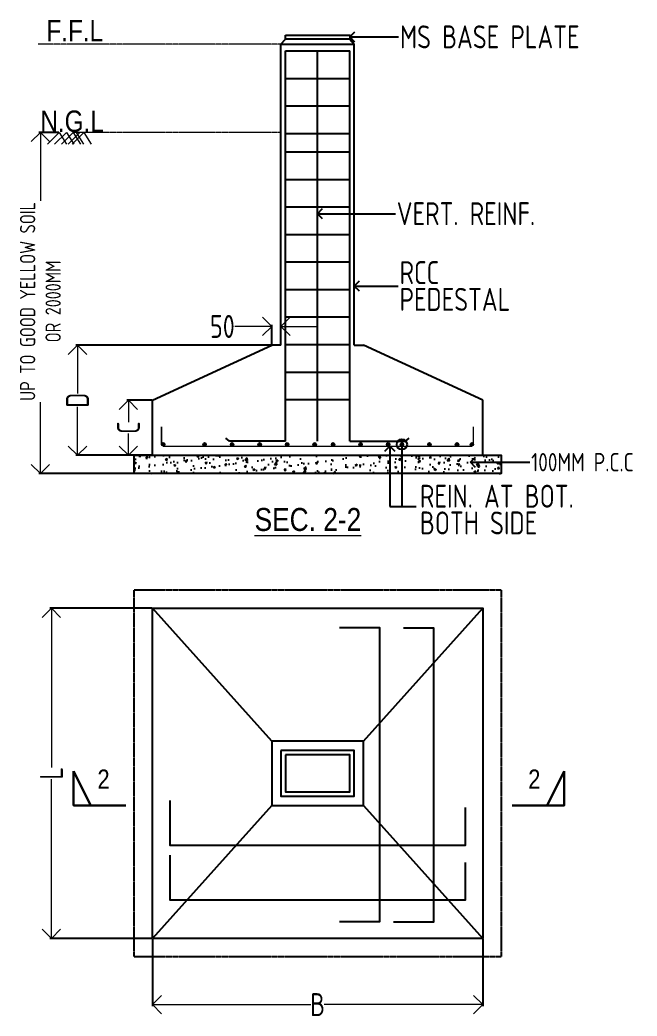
# Model space of a CAD drawing. Header units: millimetres. Extents: x 3470347 to 5996549, y -3470518 to 17149644.
# Drawn here: x 3801562 to 3822271, y 6994245 to 7027688 of the extents above; entities that cross this region are included whole.
import ezdxf
from ezdxf.enums import TextEntityAlignment as Align

# ---------------------------------------------------------------- set-up
doc = ezdxf.new("R2010")
doc.units = ezdxf.units.MM
doc.header["$MEASUREMENT"] = 0
doc.header["$PDMODE"] = 35
doc.header["$PDSIZE"] = -5
doc.linetypes.add('DASHED2', pattern=[0.375, 0.25, -0.125])
doc.linetypes.add('HIDDEN', pattern=[0.375, 0.25, -0.125])
doc.layers.get('0').update_dxf_attribs({"linetype": 'CONTINUOUS', "lineweight": 25})
doc.layers.get('DEFPOINTS').update_dxf_attribs({"linetype": 'CONTINUOUS', "lineweight": 25})
for name, color, linetype, lineweight in [('BLOCK', 7, 'CONTINUOUS', 30), ('L4', 4, 'CONTINUOUS', 30), ('pedestral', 3, 'CONTINUOUS', 25), ('PV_TEXT_ROMANS', 7, 'CONTINUOUS', 0), ('rDIMension', 1, 'CONTINUOUS', 18), ('rPCC DASH', 9, 'HIDDEN', 15), ('rRCC 1', 3, 'CONTINUOUS', 25), ('rRCC 2', 40, 'CONTINUOUS', 15), ('rREINF 1', 1, 'CONTINUOUS', 25), ('TEXT3', 7, 'CONTINUOUS', 30), ('TEXT6', 6, 'CONTINUOUS', 50)]:
    doc.layers.add(name, color=color, linetype=linetype, lineweight=lineweight)
doc.layers.add('S&T_HATCH', color=7, linetype='CONTINUOUS')
doc.styles.add('DIM', font='geniso.shx', dxfattribs={"width": 0.85})
doc.styles.add('J.P', font='ARIALN.TTF')
doc.styles.add('ROMANS', font='', dxfattribs={"width": 0.8})
doc.styles.get('ROMANS').set_extended_font_data('AR CENA')
doc.dimstyles.new('ST-150', dxfattribs={"dimscale": 75, "dimtxt": 3, "dimasz": 2, "dimexe": 0.18, "dimexo": 0.0625, "dimgap": 0.2, "dimtad": 0, "dimdec": 0, "dimlfac": 2, "dimzin": 0, "dimdsep": 46, "dimtxsty": 'DIM', "dimblk": 'OPEN90', "dimcen": 0.09, "dimclrd": 256, "dimclrt": 7, "dimadec": 0, "dimazin": 0, "dimtfac": 1, "dimtdec": 0, "dimtofl": 0, "dimtmove": 0, "dimatfit": 3, "dimldrblk": 'OPEN90', "dimfxl": 1, "dimtolj": 1, "dimtzin": 0, "dimlwd": -1, "dimarcsym": 0})
doc.dimstyles.new('ST-50', dxfattribs={"dimscale": 100, "dimtxt": 2.5, "dimasz": 2, "dimexe": 0.18, "dimexo": 0.0625, "dimgap": 0.2, "dimtad": 0, "dimdec": 0, "dimlfac": 0.5, "dimzin": 0, "dimdsep": 46, "dimtxsty": 'DIM', "dimblk": 'OPEN90', "dimcen": 0.09, "dimclrd": 256, "dimclrt": 7, "dimadec": 0, "dimazin": 0, "dimtfac": 1, "dimtdec": 0, "dimtofl": 0, "dimtmove": 0, "dimatfit": 3, "dimldrblk": 'OPEN90', "dimfxl": 1, "dimtolj": 1, "dimtzin": 0, "dimlwd": -1, "dimarcsym": 0})

# ---------------------------------------------------------------- blocks, each defined once
blk = doc.blocks.new('_Open90')
at = {"color": 0, "linetype": 'ByBlock', "lineweight": -2}
for p, q in [((0, 0), (-1, 0)), ((-0.5, 0.5), (0, 0)), ((0, 0), (-0.5, -0.5))]:
    blk.add_line(p, q, dxfattribs=at)
blk = doc.blocks.new('*D182')
at = {"layer": 'DEFPOINTS', "color": 0}
for p in [(4621748.651838503, 6896676.138216659), (4621954.545703319, 6896676.138216659), (4622768.64479131, 6892956.77599885)]:
    blk.add_point(p, dxfattribs=at)
at = {"layer": 'rDIMension', "color": 0, "lineweight": -2}
for p, q in [((4621948.295703319, 6896676.138216659), (4621730.651838503, 6896676.138216659)), ((4622762.39479131, 6892956.77599885), (4621730.651838503, 6892956.77599885))]:
    blk.add_line(p, q, dxfattribs=at)
at = {"layer": 'rDIMension'}
for p, q in [((4621748.651838503, 6896476.138216659), (4621748.651838503, 6895929.864663206)), ((4621748.651838503, 6893156.77599885), (4621748.651838503, 6893736.520563206))]:
    blk.add_line(p, q, dxfattribs=at)
at = {"layer": 'rDIMension', "xscale": 200, "yscale": 200, "zscale": 200}
for p, rotation in [((4621748.651838503, 6896676.138216659), 90), ((4621748.651838503, 6892956.77599885), 270)]:
    blk.add_blockref('_Open90', p, dxfattribs=dict(at, rotation=rotation))
at = {"layer": 'rDIMension', "color": 7, "insert": (4621748.651838503, 6894833.192613207), "char_height": 250, "attachment_point": 5, "rotation": 90, "style": 'DIM'}
blk.add_mtext('\\A1;{\\H0.66667x;UP TO GOOD YELLOW SOIL\\POR 2000MM}', dxfattribs=at)
blk = doc.blocks.new('*D183')
at = {"layer": 'DEFPOINTS', "color": 0}
for p in [(4624268.644791299, 6894560.585969984), (4624268.644791299, 6894356.77599885), (4624368.644791299, 6894356.77599885)]:
    blk.add_point(p, dxfattribs=at)
at = {"layer": 'rDIMension'}
for p, q in [((4624068.644791299, 6894560.585969984), (4623868.644791299, 6894560.585969984)), ((4624568.644791299, 6894560.585969984), (4624768.644791299, 6894560.585969984))]:
    blk.add_line(p, q, dxfattribs=at)
at = {"layer": 'rDIMension', "color": 0, "lineweight": -2}
for p, q in [((4624268.644791299, 6894363.02599885), (4624268.644791299, 6894578.585969984)), ((4624368.644791299, 6894363.02599885), (4624368.644791299, 6894578.585969984))]:
    blk.add_line(p, q, dxfattribs=at)
at = {"layer": 'rDIMension', "xscale": 200, "yscale": 200, "zscale": 200}
blk.add_blockref('_Open90', (4624268.644791299, 6894560.585969984), dxfattribs=at)
at = {"layer": 'rDIMension', "xscale": 200, "yscale": 200, "zscale": 200, "rotation": 180}
blk.add_blockref('_Open90', (4624368.644791299, 6894560.585969984), dxfattribs=at)
at = {"layer": 'rDIMension', "color": 7, "insert": (4623731.686129881, 6894560.585969984), "char_height": 250, "attachment_point": 5, "style": 'DIM'}
blk.add_mtext('\\A1;50', dxfattribs=at)
blk = doc.blocks.new('*D184')
at = {"layer": 'DEFPOINTS', "color": 0}
for p in [(4622708.260847257, 6893756.77599885), (4622968.64479131, 6893756.77599885), (4622968.64479131, 6893156.775998851)]:
    blk.add_point(p, dxfattribs=at)
at = {"layer": 'rDIMension', "color": 0, "lineweight": -2}
for p, q in [((4622962.39479131, 6893756.77599885), (4622690.260847257, 6893756.77599885)), ((4622962.39479131, 6893156.775998851), (4622690.260847257, 6893156.775998851))]:
    blk.add_line(p, q, dxfattribs=at)
at = {"layer": 'rDIMension'}
for p, q in [((4622708.260847257, 6893556.77599885), (4622708.260847257, 6893519.275998851)), ((4622708.260847257, 6893356.775998851), (4622708.260847257, 6893394.275998851))]:
    blk.add_line(p, q, dxfattribs=at)
at = {"layer": 'rDIMension', "xscale": 200, "yscale": 200, "zscale": 200}
for p, rotation in [((4622708.260847257, 6893756.77599885), 90), ((4622708.260847257, 6893156.775998851), 270)]:
    blk.add_blockref('_Open90', p, dxfattribs=dict(at, rotation=rotation))
at = {"layer": 'rDIMension', "color": 7, "insert": (4622708.260847257, 6893456.775998851), "char_height": 250, "attachment_point": 5, "rotation": 90, "style": 'DIM'}
blk.add_mtext('\\A1;C', dxfattribs=at)
blk = doc.blocks.new('*D185')
at = {"layer": 'DEFPOINTS', "color": 0}
for p in [(4622153.026628737, 6894356.77599885), (4624268.644791299, 6894356.77599885), (4622768.64479131, 6893156.77599885)]:
    blk.add_point(p, dxfattribs=at)
at = {"layer": 'rDIMension', "color": 0, "lineweight": -2}
for p, q in [((4624262.394791299, 6894356.77599885), (4622135.026628737, 6894356.77599885)), ((4622762.39479131, 6893156.77599885), (4622135.026628737, 6893156.77599885))]:
    blk.add_line(p, q, dxfattribs=at)
at = {"layer": 'rDIMension'}
for p, q in [((4622153.026628737, 6894156.77599885), (4622153.026628737, 6893829.900998849)), ((4622153.026628737, 6893356.77599885), (4622153.026628737, 6893683.650998849))]:
    blk.add_line(p, q, dxfattribs=at)
at = {"layer": 'rDIMension', "xscale": 200, "yscale": 200, "zscale": 200}
for p, rotation in [((4622153.026628737, 6894356.77599885), 90), ((4622153.026628737, 6893156.77599885), 270)]:
    blk.add_blockref('_Open90', p, dxfattribs=dict(at, rotation=rotation))
at = {"layer": 'rDIMension', "color": 7, "insert": (4622153.026628737, 6893756.77599885), "char_height": 250, "attachment_point": 5, "rotation": 90, "style": 'DIM'}
blk.add_mtext('\\A1;D', dxfattribs=at)
blk = doc.blocks.new('*D186')
at = {"layer": 'DEFPOINTS', "color": 0}
for p in [(4622968.64479131, 6891489.871602708), (4621868.306559441, 6887889.871602708), (4622968.64479131, 6887889.871602708)]:
    blk.add_point(p, dxfattribs=at)
at = {"layer": 'rDIMension', "color": 0, "lineweight": -2}
for p, q in [((4622962.39479131, 6891489.871602708), (4621850.306559441, 6891489.871602708)), ((4622962.39479131, 6887889.871602708), (4621850.306559441, 6887889.871602708))]:
    blk.add_line(p, q, dxfattribs=at)
at = {"layer": 'rDIMension'}
for p, q in [((4621868.306559441, 6891289.871602708), (4621868.306559441, 6889752.371602707)), ((4621868.306559441, 6888089.871602708), (4621868.306559441, 6889627.371602707))]:
    blk.add_line(p, q, dxfattribs=at)
at = {"layer": 'rDIMension', "xscale": 200, "yscale": 200, "zscale": 200}
for p, rotation in [((4621868.306559441, 6891489.871602708), 90), ((4621868.306559441, 6887889.871602708), 270)]:
    blk.add_blockref('_Open90', p, dxfattribs=dict(at, rotation=rotation))
at = {"layer": 'rDIMension', "color": 7, "insert": (4621868.306559441, 6889689.871602708), "char_height": 250, "attachment_point": 5, "rotation": 90, "style": 'DIM'}
blk.add_mtext('\\A1;L', dxfattribs=at)
blk = doc.blocks.new('*D187')
at = {"layer": 'DEFPOINTS', "color": 0}
for p in [(4622968.64479131, 6887889.871602708), (4626568.644791308, 6887889.871602708), (4626568.644791308, 6887168.784291287)]:
    blk.add_point(p, dxfattribs=at)
at = {"layer": 'rDIMension', "color": 0, "lineweight": -2}
for p, q in [((4622968.64479131, 6887883.621602708), (4622968.64479131, 6887150.784291287)), ((4626568.644791308, 6887883.621602708), (4626568.644791308, 6887150.784291287))]:
    blk.add_line(p, q, dxfattribs=at)
at = {"layer": 'rDIMension'}
for p, q in [((4623168.64479131, 6887168.784291287), (4624695.519791309, 6887168.784291287)), ((4626368.644791308, 6887168.784291287), (4624841.769791309, 6887168.784291287))]:
    blk.add_line(p, q, dxfattribs=at)
at = {"layer": 'rDIMension', "xscale": 200, "yscale": 200, "zscale": 200, "rotation": 180}
blk.add_blockref('_Open90', (4622968.64479131, 6887168.784291287), dxfattribs=at)
at = {"layer": 'rDIMension', "xscale": 200, "yscale": 200, "zscale": 200}
blk.add_blockref('_Open90', (4626568.644791308, 6887168.784291287), dxfattribs=at)
at = {"layer": 'rDIMension', "color": 7, "insert": (4624768.644791309, 6887168.784291287), "char_height": 250, "attachment_point": 5, "style": 'DIM'}
blk.add_mtext('\\A1;B', dxfattribs=at)
blk = doc.blocks.new('SMH-1')
at = {"layer": 'L4'}
for points in [[(0, 0), (814.6229330631322, 0), (814.6229330631322, 534.8206034718023)], [(814.6229330631322, 534.8206034718023), (546.0281598753063, 0)]]:
    blk.add_lwpolyline(points, dxfattribs=at)
at = {"layer": 'TEXT6', "style": 'ROMANS', "width": 0.85}
blk.add_attdef('SEC', text='', height=300, dxfattribs=at).set_placement((346.3707409001945, 410.1505165286653), align=Align.MIDDLE_CENTER)
blk = doc.blocks.new('new')
at = {"layer": 'rRCC 2'}
h = blk.add_hatch(color=256, dxfattribs=at)
h.dxf.hatch_style = 1
edge = h.paths.add_edge_path()
edge.add_arc((4623087.345571249, 6893275.47677879), 18.70077993899758, 0, 360)
h = blk.add_hatch(color=256, dxfattribs=at)
h.dxf.hatch_style = 1
edge = h.paths.add_edge_path()
edge.add_arc((4623537.345571238, 6893275.47677879), 18.70077993899758, 0, 360)
h = blk.add_hatch(color=256, dxfattribs=at)
h.dxf.hatch_style = 1
edge = h.paths.add_edge_path()
edge.add_arc((4623837.345571238, 6893275.47677879), 18.70077993899758, 0, 360)
h = blk.add_hatch(color=256, dxfattribs=at)
h.dxf.hatch_style = 1
edge = h.paths.add_edge_path()
edge.add_arc((4624137.345571238, 6893275.47677879), 18.70077993899758, 0, 360)
h = blk.add_hatch(color=256, dxfattribs=at)
h.dxf.hatch_style = 1
edge = h.paths.add_edge_path()
edge.add_arc((4624437.345571238, 6893275.47677879), 18.70077993899758, 0, 360)
h = blk.add_hatch(color=256, dxfattribs=at)
h.dxf.hatch_style = 1
edge = h.paths.add_edge_path()
edge.add_arc((4624737.345571238, 6893275.47677879), 18.70077993899758, 0, 360)
h = blk.add_hatch(color=256, dxfattribs=at)
h.dxf.hatch_style = 1
edge = h.paths.add_edge_path()
edge.add_arc((4624937.345571238, 6893275.47677879), 18.70077993899758, 0, 360)
h = blk.add_hatch(color=256, dxfattribs=at)
h.dxf.hatch_style = 1
edge = h.paths.add_edge_path()
edge.add_arc((4625237.345571238, 6893275.47677879), 18.70077993899758, 0, 360)
h = blk.add_hatch(color=256, dxfattribs=at)
h.dxf.hatch_style = 1
edge = h.paths.add_edge_path()
edge.add_arc((4625537.345571238, 6893275.47677879), 18.70077993899758, 0, 360)
h = blk.add_hatch(color=256, dxfattribs=at)
h.dxf.hatch_style = 1
edge = h.paths.add_edge_path()
edge.add_arc((4625687.345571247, 6893275.47677879), 18.70077993899758, 0, 360)
h = blk.add_hatch(color=256, dxfattribs=at)
h.dxf.hatch_style = 1
edge = h.paths.add_edge_path()
edge.add_arc((4625987.345571247, 6893275.47677879), 18.70077993899758, 0, 360)
h = blk.add_hatch(color=256, dxfattribs=at)
h.dxf.hatch_style = 1
edge = h.paths.add_edge_path()
edge.add_arc((4626287.345571247, 6893275.47677879), 18.70077993899758, 0, 360)
h = blk.add_hatch(color=256, dxfattribs=at)
h.dxf.hatch_style = 1
edge = h.paths.add_edge_path()
edge.add_arc((4626449.944011371, 6893275.476778789), 18.70077993899758, 0, 360)
at = {"layer": 'S&T_HATCH', "linetype": 'ByBlock', "transparency": 33554559}
h = blk.add_hatch(dxfattribs=at)
h.set_pattern_fill('AR-CONC', color=256, scale=30)
h.set_pattern_definition([(49.99999999999999, (2241525.972624394, 8925121.139901632), (215.178054780226, -18.82564049477853), [22.5, -247.5]), (355, (2241525.972624394, 8925121.139901632), (-41.6254000839, 225.6576401100035), [18, -198]), (100.45144446, (2241543.904128694, 8925119.57109843), (173.5526540181336, 206.8319972905888), [19.12205759999989, -210.3426335999991]), (46.18420000000001, (2241525.972624394, 8925181.139901632), (320.1723992014717, -49.65578423792296), [33.75, -371.25]), (96.63563549, (2241552.653647894, 8925177.001909534), (280.3985837022685, 292.2355802323651), [28.6831026, -315.5141279999999]), (351.1841639899999, (2241525.972624394, 8925181.139901632), (280.3985835164319, 292.2355800809971), [27, -297.0000003]), (21, (2241555.972624394, 8925166.139901632), (179.0721156355385, -120.7856671996016), [22.5, -247.5]), (326.0000000000001, (2241555.972624394, 8925166.139901632), (72.99459957647451, 217.5450135140559), [18, -198]), (71.45144474, (2241570.895300594, 8925156.074429432), (252.0667130189913, 96.75934584190615), [19.122057, -210.3426336]), (37.50000000000001, (2241525.972624394, 8925121.139901632), (3.647956595187201, 99.86815614939344), [0, -195.6, 0, -201, 0, -198.75]), (7.499999999999999, (2241525.972624394, 8925121.139901632), (78.92086123264458, 118.3235135647081), [0, -114.6, 0, -191.1, 0, -75.75]), (327.5, (2241459.072624394, 8925121.139901632), (160.1467308517227, -6.766461520313927), [0, -75, 0, -234, 0, -310.5]), (317.5, (2241429.072624394, 8925121.139901632), (174.9558508027159, 30.03149469969532), [0, -97.5, 0, -155.4, 0, -220.5])])
h.paths.add_polyline_path([(4626768.64479131, 6893156.77599885), (4622768.64479131, 6893156.775998851), (4622768.64479131, 6892956.775998851), (4626768.64479131, 6892956.77599885)])
at = {"color": 7, "linetype": 'DASHED2', "elevation": 7.600672584271155e-07}
blk.add_lwpolyline([(4622768.64479131, 6887689.871602708), (4622768.64479131, 6891689.871602708), (4626768.64479131, 6891689.871602708), (4626768.64479131, 6887689.871602708)], close=True, dxfattribs=at)
at = {"color": 1, "linetype": 'ByBlock', "elevation": 7.600672584271155e-07}
for points in [[(4622968.64479131, 6887889.871602708), (4622968.64479131, 6891489.871602708), (4626568.64479131, 6891489.871602708), (4626568.64479131, 6887889.871602708)], [(4624268.644791299, 6890039.871602708), (4624268.644791299, 6889339.871602708), (4625268.644791299, 6889339.871602708), (4625268.644791299, 6890039.871602708)]]:
    blk.add_lwpolyline(points, close=True, dxfattribs=at)
for points in [[(4624268.644791299, 6890039.871602708), (4622968.64479131, 6891489.871602708)], [(4625268.644791299, 6890039.871602708), (4626568.644791308, 6891489.871602708)], [(4624268.644791299, 6889339.871602708), (4622968.64479131, 6887889.871602708)], [(4625268.644791299, 6889339.871602708), (4626568.644791308, 6887889.871602708)]]:
    blk.add_lwpolyline(points, dxfattribs=at)
at = {"color": 3, "linetype": 'ByBlock', "elevation": 7.600672584271155e-07}
blk.add_lwpolyline([(4624368.644791299, 6889939.871602708), (4624368.644791299, 6889439.871602708), (4625168.644791299, 6889439.871602708), (4625168.644791299, 6889939.871602708)], close=True, dxfattribs=at)
at = {"color": 2, "linetype": 'ByBlock', "elevation": 7.600672584271155e-07}
blk.add_lwpolyline([(4624418.644791299, 6889889.871602708), (4624418.644791299, 6889489.871602708), (4625118.644791299, 6889489.871602708), (4625118.644791299, 6889889.871602708)], close=True, dxfattribs=at)
at = {"layer": 'rPCC DASH'}
for p, q in [((4624368.644791299, 6897636.138216659, 7.600672584271155e-07), (4621725.447044632, 6897636.138216659, 7.600672584271155e-07)), ((4624368.644791299, 6896676.138216659, 7.600672584271155e-07), (4622098.210597194, 6896676.138216659, 7.600672584271155e-07))]:
    blk.add_line(p, q, dxfattribs=at)
at = {"layer": 'rRCC 1', "color": 0}
for p, q in [((4624368.644791299, 6897636.138216659, 7.600672584271155e-07), (4624418.644791299, 6897693.720496359, 7.600672584271155e-07)), ((4625118.644791299, 6897693.720496359, 7.600672584271155e-07), (4625168.644791299, 6897636.138216659, 7.600672584271155e-07))]:
    blk.add_line(p, q, dxfattribs=at)
at = {"layer": 'rRCC 1'}
for p, q in [((4624368.644791299, 6894356.77599885, 7.600672584271155e-07), (4624368.644791299, 6897636.138216659, 7.600672584271155e-07)), ((4624368.644791299, 6897636.138216659, 7.600672584271155e-07), (4625168.644791299, 6897636.138216659, 7.600672584271155e-07)), ((4625168.644791299, 6894356.77599885, 7.600672584271155e-07), (4625168.644791299, 6897636.138216659, 7.600672584271155e-07)), ((4622968.64479131, 6893756.775998851, 7.600672584271155e-07), (4624268.644791299, 6894356.77599885, 7.600672584271155e-07)), ((4624368.644791299, 6894356.77599885, 7.600672584271155e-07), (4624268.644791299, 6894356.77599885, 7.600672584271155e-07)), ((4625168.644791297, 6894356.77599885, 7.600672584271155e-07), (4625268.644791297, 6894356.77599885, 7.600672584271155e-07)), ((4626568.644791308, 6893756.77599885, 7.600672584271155e-07), (4625268.644791297, 6894356.77599885, 7.600672584271155e-07)), ((4622968.64479131, 6893156.775998851, 7.600672584271155e-07), (4622968.64479131, 6893756.775998851, 7.600672584271155e-07)), ((4626568.644791308, 6893156.77599885, 7.600672584271155e-07), (4626568.644791308, 6893756.77599885, 7.600672584271155e-07))]:
    blk.add_line(p, q, dxfattribs=at)
at = {"layer": 'rRCC 1', "color": 2}
for p, q in [((4624418.644791299, 6893310.650764871, 7.600672584271155e-07), (4624418.644791299, 6897564.147878726, 7.600672584271155e-07)), ((4624418.644791299, 6897564.147878726, 7.600672584271155e-07), (4625118.644791299, 6897564.147878726, 7.600672584271155e-07)), ((4624418.644791299, 6893310.650764871, 7.600672584271155e-07), (4624418.644791299, 6897564.147878726, 7.600672584271155e-07)), ((4624418.644791299, 6897564.147878726, 7.600672584271155e-07), (4625118.644791299, 6897564.147878726, 7.600672584271155e-07)), ((4624768.644791299, 6893310.650764871, 7.600672584271155e-07), (4624768.644791299, 6897564.147878726, 7.600672584271155e-07)), ((4624768.644791299, 6893310.650764871, 7.600672584271155e-07), (4624768.644791299, 6897564.147878726, 7.600672584271155e-07)), ((4625118.644791299, 6893310.650764871, 7.600672584271155e-07), (4625118.644791299, 6897564.147878726, 7.600672584271155e-07)), ((4624418.644791299, 6897264.147878726, 7.600672584271155e-07), (4625118.644791299, 6897264.147878726, 7.600672584271155e-07)), ((4624418.644791299, 6896964.147878726, 7.600672584271155e-07), (4625118.644791299, 6896964.147878726, 7.600672584271155e-07)), ((4624418.644791299, 6896664.147878726, 7.600672584271155e-07), (4625118.644791299, 6896664.147878726, 7.600672584271155e-07)), ((4624418.644791299, 6896464.147878726, 7.600672584271155e-07), (4625118.644791299, 6896464.147878726, 7.600672584271155e-07)), ((4624418.644791299, 6896164.147878726, 7.600672584271155e-07), (4625118.644791299, 6896164.147878726, 7.600672584271155e-07)), ((4624418.644791299, 6895864.147878726, 7.600672584271155e-07), (4625118.644791299, 6895864.147878726, 7.600672584271155e-07)), ((4624418.644791299, 6895564.147878726, 7.600672584271155e-07), (4625118.644791299, 6895564.147878726, 7.600672584271155e-07)), ((4624418.644791299, 6895264.147878726, 7.600672584271155e-07), (4625118.644791299, 6895264.147878726, 7.600672584271155e-07)), ((4624418.644791299, 6894964.147878726, 7.600672584271155e-07), (4625118.644791299, 6894964.147878726, 7.600672584271155e-07)), ((4624418.644791299, 6894664.147878726, 7.600672584271155e-07), (4625118.644791299, 6894664.147878726, 7.600672584271155e-07)), ((4624418.644791299, 6894364.147878726, 7.600672584271155e-07), (4625118.644791299, 6894364.147878726, 7.600672584271155e-07)), ((4624418.644791299, 6894064.147878726, 7.600672584271155e-07), (4625118.644791299, 6894064.147878726, 7.600672584271155e-07)), ((4624418.644791299, 6893764.147878726, 7.600672584271155e-07), (4625118.644791299, 6893764.147878726, 7.600672584271155e-07)), ((4623810.484791298, 6893310.650764871, 7.600672584271155e-07), (4623770.364025236, 6893344.651348862, 7.600672584271155e-07)), ((4624418.644791299, 6893310.650764871, 7.600672584271155e-07), (4623810.484791298, 6893310.650764871, 7.600672584271155e-07)), ((4625118.644791299, 6893310.650764871, 7.600672584271155e-07), (4625726.804791299, 6893310.650764871, 7.600672584271155e-07)), ((4625726.804791299, 6893310.650764871, 7.600672584271155e-07), (4625766.925557361, 6893344.651348862, 7.600672584271155e-07))]:
    blk.add_line(p, q, dxfattribs=at)
at = {"layer": 'rRCC 1', "color": 0, "elevation": 7.600672584271155e-07}
blk.add_lwpolyline([(4624418.644791299, 6897734.552972409), (4625118.644791299, 6897734.552972409), (4625118.644791299, 6897693.720496359), (4624418.644791299, 6897693.720496359)], close=True, dxfattribs=at)
at = {"layer": 'rRCC 1', "elevation": 7.600672584271155e-07}
blk.add_lwpolyline([(4622768.64479131, 6893156.775998851), (4626768.64479131, 6893156.77599885), (4626768.64479131, 6892956.77599885), (4622768.64479131, 6892956.775998851)], close=True, dxfattribs=at)
at = {"layer": 'rRCC 1', "color": 2, "elevation": 7.600672584271155e-07}
for points in [[(4625006.285239263, 6891280.228803532), (4625442.46509873, 6891280.228803532), (4625442.46509873, 6888072.269212159), (4625006.285239263, 6888072.269212159)], [(4625703.618105425, 6891274.662323184), (4626030.683285474, 6891274.662323184), (4626030.683285474, 6888066.702731811), (4625594.503426007, 6888066.702731811)], [(4626375.732574466, 6889316.000628482), (4626375.732574466, 6888904.166868106), (4623164.289134561, 6888904.166868106), (4623164.289134561, 6889393.529834698)], [(4626375.732574466, 6888718.822539012), (4626375.732574466, 6888306.988778637), (4623164.289134561, 6888306.988778637), (4623164.289134561, 6888796.351745228)]]:
    blk.add_lwpolyline(points, dxfattribs=at)
at = {"layer": 'rRCC 2'}
for p, q in [((4621954.545703319, 6896676.138216659, 7.600672584271155e-07), (4621826.66638917, 6896548.081331567, 7.600672584271155e-07)), ((4622031.638900178, 6896676.138216659, 7.600672584271155e-07), (4621903.75958603, 6896548.081331567, 7.600672584271155e-07)), ((4621954.545703319, 6896676.138216659, 7.600672584271155e-07), (4622034.35577055, 6896548.081331567, 7.600672584271155e-07)), ((4622107.48406471, 6896676.138216659, 7.600672584271155e-07), (4621979.604750562, 6896548.081331567, 7.600672584271155e-07)), ((4622031.638900178, 6896676.138216659, 7.600672584271155e-07), (4622111.448967409, 6896548.081331567, 7.600672584271155e-07)), ((4622179.717935703, 6896676.138216659, 7.600672584271155e-07), (4622051.838621554, 6896548.081331567, 7.600672584271155e-07)), ((4622221.86731607, 6896676.138216659, 7.600672584271155e-07), (4622093.988001921, 6896548.081331567, 7.600672584271155e-07)), ((4622107.48406471, 6896676.138216659, 7.600672584271155e-07), (4622187.294131941, 6896548.081331567, 7.600672584271155e-07)), ((4622139.703587876, 6896676.138216659, 7.600672584271155e-07), (4622219.513655107, 6896548.081331567, 7.600672584271155e-07)), ((4622221.86731607, 6896676.138216659, 7.600672584271155e-07), (4622301.677383301, 6896548.081331567, 7.600672584271155e-07))]:
    blk.add_line(p, q, dxfattribs=at)
at = {"layer": 'rRCC 2', "elevation": 7.600672584271155e-07}
for points in [[(4623068.64479131, 6893466.775998851), (4623068.64479131, 6893275.47677879)], [(4623068.64479131, 6893275.47677879), (4623068.64479131, 6893466.77599885)], [(4626468.64479131, 6893275.476778789), (4626468.64479131, 6893466.77599885)], [(4623087.345571249, 6893256.775998851), (4626449.944011371, 6893256.77599885)]]:
    blk.add_lwpolyline(points, dxfattribs=at)
at = {"layer": 'rRCC 2'}
for centre in [(4623087.345571249, 6893275.47677879, 7.600672584271155e-07), (4623087.345571249, 6893275.47677879, 7.600672584271155e-07), (4623537.345571238, 6893275.47677879, 7.600672584271155e-07), (4623537.345571238, 6893275.47677879, 7.600672584271155e-07), (4623837.345571238, 6893275.47677879, 7.600672584271155e-07), (4623837.345571238, 6893275.47677879, 7.600672584271155e-07), (4624137.345571238, 6893275.47677879, 7.600672584271155e-07), (4624137.345571238, 6893275.47677879, 7.600672584271155e-07), (4624437.345571238, 6893275.47677879, 7.600672584271155e-07), (4624437.345571238, 6893275.47677879, 7.600672584271155e-07), (4624737.345571238, 6893275.47677879, 7.600672584271155e-07), (4624737.345571238, 6893275.47677879, 7.600672584271155e-07), (4624937.345571238, 6893275.47677879, 7.600672584271155e-07), (4624937.345571238, 6893275.47677879, 7.600672584271155e-07), (4625237.345571238, 6893275.47677879, 7.600672584271155e-07), (4625237.345571238, 6893275.47677879, 7.600672584271155e-07), (4625537.345571238, 6893275.47677879, 7.600672584271155e-07), (4625537.345571238, 6893275.47677879, 7.600672584271155e-07), (4625687.345571247, 6893275.47677879, 7.600672584271155e-07), (4625687.345571247, 6893275.47677879, 7.600672584271155e-07), (4625987.345571247, 6893275.47677879, 7.600672584271155e-07), (4625987.345571247, 6893275.47677879, 7.600672584271155e-07), (4626287.345571247, 6893275.47677879, 7.600672584271155e-07), (4626287.345571247, 6893275.47677879, 7.600672584271155e-07), (4626449.944011371, 6893275.476778789, 7.600672584271155e-07), (4626449.944011371, 6893275.476778789, 7.600672584271155e-07)]:
    blk.add_circle(centre, 18.70077993899758, dxfattribs=at)
at = {"layer": 'BLOCK'}
ref = blk.add_blockref('SMH-1', (4622678.634310079, 6889339.871602708, 7.600672584271155e-07), dxfattribs=dict(at, xscale=-0.6985281548173935, yscale=0.6985281548173935, zscale=0.6985281548173935))
ref.add_attrib('SEC', '2', dxfattribs={"layer": 'TEXT6', "height": 209.558446445218, "style": 'ROMANS', "width": 0.85}).set_placement((4622436.684595556, 6889626.373286217, 7.600672584271155e-07), align=Align.MIDDLE_CENTER)
at = {"layer": 'BLOCK', "xscale": 0.6985281548173935, "yscale": 0.6985281548173935, "zscale": 0.6985281548173935}
blk.add_blockref('SMH-1', (4626888.054800768, 6889339.871602708, 7.600672584271155e-07), dxfattribs=at).add_auto_attribs({'SEC': '2'})
at = {"layer": 'PV_TEXT_ROMANS', "style": 'J.P'}
blk.add_text('%%USEC. 2-2', height=250, rotation=359.9999999999999, dxfattribs=at).set_placement((4624663.464846742, 6892456.89613404, 7.600672584271155e-07), align=Align.MIDDLE)
at = {"layer": 'rDIMension', "color": 7, "char_height": 250, "attachment_point": 4, "line_spacing_factor": 0.7, "style": 'DIM'}
for s, insert in [('\\A1;RCC\\PPEDESTAL', (4625661.961492476, 6895001.393959339, 7.600672584271155e-07)), ('\\A1;REIN. AT BOT.\\PBOTH SIDE', (4625884.002470183, 6892564.606728089, 7.600672584271155e-07))]:
    blk.add_mtext(s, dxfattribs=dict(at, insert=insert))
at = {"layer": 'rDIMension', "color": 7, "insert": (4627096.401248367, 6893081.187170723, 7.600672584271155e-07), "char_height": 200, "attachment_point": 4, "style": 'DIM'}
blk.add_mtext('\\A1;100MM P.C.C', dxfattribs=at)
at = {"layer": 'rRCC 2', "color": 7, "char_height": 250, "attachment_point": 4, "style": 'DIM'}
for s, insert in [('\\A1;MS BASE PLATE', (4625667.017704613, 6897716.912458949, 7.600672584271155e-07)), ('\\A1;VERT. REINF.', (4625631.37523575, 6895789.657433569, 7.600672584271155e-07))]:
    blk.add_mtext(s, dxfattribs=dict(at, insert=insert))
at = {"layer": 'TEXT3', "style": 'ROMANS', "width": 0.85}
for s, p in [('F.F.L', (4621814.793134484, 6897669.402419745, 7.600672584271155e-07)), ('N.G.L', (4621748.651838503, 6896681.625056947, 7.600672584271155e-07))]:
    blk.add_text(s, height=232.5536011379122, dxfattribs=at).set_placement(p)
at = {"layer": 'rDIMension'}
dim = blk.add_linear_dim(base=(4621748.651838503, 6896676.138216659, 7.600672584271155e-07), p1=(4622768.64479131, 6892956.77599885, 7.600672584271155e-07), p2=(4621954.545703319, 6896676.138216659, 7.600672584271155e-07), angle=90, text='{\\H0.66667x;UP TO GOOD YELLOW SOIL\\POR 2000MM}', dimstyle='ST-50', dxfattribs=at)
dim.commit()
dim.dimension.update_dxf_attribs({"geometry": '*D182', "text_midpoint": (4621748.651838503, 6894833.192613207, 7.600672584271155e-07), "dimtype": 128})
dim = blk.add_linear_dim(base=(4624268.644791299, 6894560.585969984, 7.600672584271155e-07), p1=(4624368.644791299, 6894356.77599885, 7.600672584271155e-07), p2=(4624268.644791299, 6894356.77599885, 7.600672584271155e-07), dimstyle='ST-50', dxfattribs=at)
dim.commit()
dim.dimension.update_dxf_attribs({"geometry": '*D183', "text_midpoint": (4623731.686129881, 6894560.585969984, 7.600672584271155e-07)})
for base, p1, p2, text, picture, middle in [((4622153.026628737, 6894356.77599885, 7.600672584271155e-07), (4622768.64479131, 6893156.77599885, 7.600672584271155e-07), (4624268.644791299, 6894356.77599885, 7.600672584271155e-07), 'D', '*D185', (4622153.026628737, 6893756.77599885, 7.600672584271155e-07)), ((4622708.260847257, 6893756.77599885, 7.600672584271155e-07), (4622968.64479131, 6893156.775998851, 7.600672584271155e-07), (4622968.64479131, 6893756.77599885, 7.600672584271155e-07), 'C', '*D184', (4622708.260847257, 6893456.775998851, 7.600672584271155e-07)), ((4621868.306559441, 6887889.871602708, 7.600672584271155e-07), (4622968.64479131, 6891489.871602708, 7.600672584271155e-07), (4622968.64479131, 6887889.871602708, 7.600672584271155e-07), 'L', '*D186', (4621868.306559441, 6889689.871602708, 7.600672584271155e-07))]:
    dim = blk.add_linear_dim(base=base, p1=p1, p2=p2, angle=90, text=text, dimstyle='ST-50', dxfattribs=at)
    dim.commit()
    dim.dimension.update_dxf_attribs({"geometry": picture, "text_midpoint": middle})
dim = blk.add_linear_dim(base=(4626568.644791308, 6887168.784291287, 7.600672584271155e-07), p1=(4622968.64479131, 6887889.871602708, 7.600672584271155e-07), p2=(4626568.644791308, 6887889.871602708, 7.600672584271155e-07), text='B', dimstyle='ST-50', dxfattribs=at)
dim.commit()
dim.dimension.update_dxf_attribs({"geometry": '*D187', "text_midpoint": (4624768.644791309, 6887168.784291287, 7.600672584271155e-07)})
at = {"layer": 'rREINF 1', "annotation_type": 0, "has_hookline": 1, "hookline_direction": 0, "horizontal_direction": (1, 1.430212185077031e-12, 0)}
for points, text_width in [([(4625118.644791299, 6897716.912458949, 7.600672584271155e-07), (4625652.017704613, 6897716.912458949, 7.600672584271155e-07)], 1976.25), ([(4624767.117415131, 6895789.657433569, 7.600672584271155e-07), (4625616.37523575, 6895789.657433569, 7.600672584271155e-07)], 1530)]:
    blk.add_leader(points, dimstyle='ST-150', override={"dimasz": 1.5}, dxfattribs=dict(at, text_width=text_width))
at = {"layer": 'rREINF 1', "annotation_type": 0, "has_hookline": 1, "hookline_direction": 0}
for points, text_width in [([(4625168.644791299, 6895001.393959339, 7.600672584271155e-07), (4625646.961492476, 6895001.393959339, 7.600672584271155e-07)], 1253.75), ([(4626433.948185624, 6893081.187170723, 7.600672584271155e-07), (4627081.401248367, 6893081.187170723, 7.600672584271155e-07)], 1122)]:
    blk.add_leader(points, dimstyle='ST-150', override={"dimasz": 1.5}, dxfattribs=dict(at, text_width=text_width))
at = {"layer": 'rREINF 1'}
for points, override in [([(4625555.978919457, 6893256.775998852, 7.600672584271155e-07), (4625555.978919457, 6892596.788989533, 7.600672584271155e-07), (4625842.434486947, 6892596.788989533, 7.600672584271155e-07)], {"dimasz": 1.5}), ([(4625687.345571247, 6893275.47677879, 7.600672584271155e-07), (4625687.345571247, 6892596.788989533, 7.600672584271155e-07), (4625842.434486947, 6892596.788989533, 7.600672584271155e-07)], {"dimasz": 1.5, "dimldrblk": 'DotBlank'})]:
    blk.add_leader(points, dimstyle='ST-150', override=override, dxfattribs=at)

msp = doc.modelspace()

# ---------------------------------------------------------------- block references
at = {"layer": 'pedestral', "xscale": 3.080000000000001, "yscale": 3.080000000000001, "zscale": 3.080000000000001}
msp.add_blockref('new', (-10432737.49787312, -14217849.63476878, 5.47248426067523e-07), dxfattribs=at)

doc.saveas('drawing.dxf')
